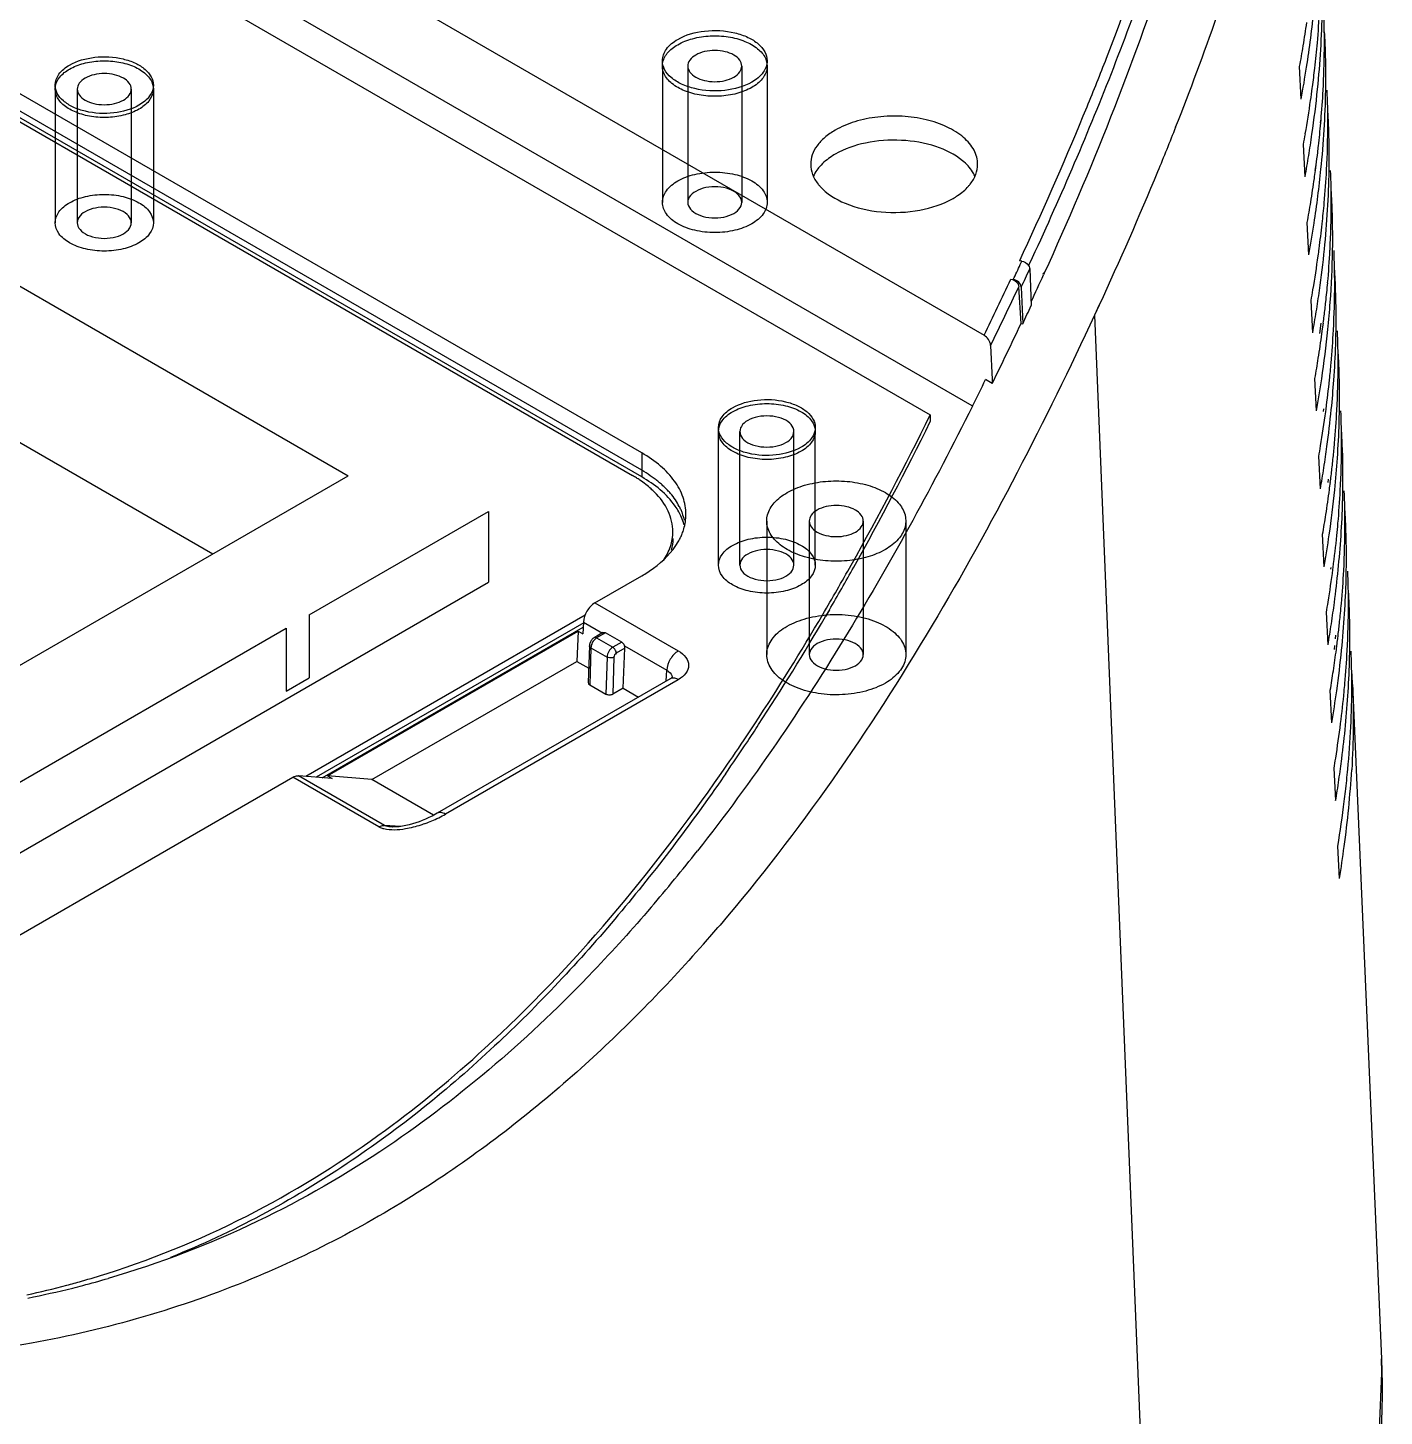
# Model space of a CAD drawing. Header units: millimetres. Extents: x 480 to 3134, y 272 to 1195.
# Drawn here: x 1341.5 to 1424.4, y 913.3 to 998.1 of the extents above; entities that cross this region are included whole.
import ezdxf

# ---------------------------------------------------------------- set-up
doc = ezdxf.new("R2010")
doc.units = ezdxf.units.MM

msp = doc.modelspace()

# ---------------------------------------------------------------- linework, layer by layer
at = {"color": 7, "linetype": 'Continuous'}
for p, q in [((1399.241, 975.011), (1269.24, 1050.065)), ((1267.808, 1048.858), (1396.678, 974.457)), ((1379.054, 972.14), (1263.795, 1038.683)), ((1263.229, 1037.295), (1378.488, 970.751)), ((1379.054, 971.078), (1263.795, 1037.621)), ((1379.054, 970.67), (1263.795, 1037.213)), ((1263.22, 1027.261), (1361.11, 970.746)), ((1264.586, 1016.916), (1352.833, 965.967)), ((1353.521, 1006.142), (1399.959, 979.332)), ((1380.309, 995.777), (1380.309, 987.449)), ((1381.859, 995.777), (1381.859, 987.449)), ((1385.159, 995.777), (1385.159, 987.449)), ((1386.709, 995.777), (1386.709, 987.449)), ((1419.339, 993.764), (1419.241, 995.749)), ((1420.016, 994.437), (1420.028, 994.513)), ((1420.018, 994.437), (1420.028, 994.513)), ((1343.209, 994.368), (1343.209, 986.203)), ((1344.559, 994.368), (1344.559, 986.203)), ((1347.859, 994.368), (1347.859, 986.203)), ((1349.209, 994.368), (1349.209, 986.203)), ((1420.514, 992.305), (1420.53, 992.463)), ((1420.534, 992.305), (1420.548, 992.462)), ((1419.574, 989), (1419.476, 990.985)), ((1420.201, 989.397), (1420.253, 989.735)), ((1420.209, 989.397), (1420.253, 989.735)), ((1419.809, 984.236), (1419.711, 986.221)), ((1402.342, 984.381), (1402.122, 983.87)), ((1402.357, 984.379), (1402.122, 983.87)), ((1402.269, 983.848), (1402.122, 983.87)), ((1402.176, 983.647), (1402.269, 983.848)), ((1402.734, 983.711), (1402.681, 983.588)), ((1402.744, 983.709), (1402.687, 983.587)), ((1402.742, 983.451), (1402.752, 983.379)), ((1401.601, 982.755), (1401.749, 982.733)), ((1402.752, 983.379), (1402.844, 981.146)), ((1403.596, 983.133), (1403.552, 983.032)), ((1403.644, 983.126), (1403.598, 983.026)), ((1402.222, 980.047), (1402.084, 982.294)), ((1402.231, 982.264), (1402.323, 980.031)), ((1406.985, 981.177), (1406.707, 980.548)), ((1406.997, 981.175), (1406.707, 980.548)), ((1420.043, 979.472), (1419.946, 981.457)), ((1402.222, 980.047), (1402.323, 980.031)), ((1406.707, 980.548), (1411.293, 868.823)), ((1420.478, 979.425), (1420.548, 980.076)), ((1420.645, 979.714), (1420.691, 980.07)), ((1420.605, 979.419), (1420.645, 979.714)), ((1400.361, 978.706), (1400.451, 976.634)), ((1400.462, 976.383), (1400.057, 976.617)), ((1400.451, 976.634), (1400.462, 976.383)), ((1420.278, 974.708), (1420.18, 976.693)), ((1396.678, 974.457), (1396.678, 974.048)), ((1420.706, 974.662), (1420.723, 974.822)), ((1420.834, 974.656), (1420.855, 974.816)), ((1383.732, 965.281), (1383.732, 973.446)), ((1385.041, 965.281), (1385.041, 973.446)), ((1388.341, 965.281), (1388.341, 973.446)), ((1389.649, 965.281), (1389.649, 973.446)), ((1379.054, 972.14), (1379.054, 970.67)), ((1420.512, 969.944), (1420.414, 971.929)), ((1306.514, 939.226), (1361.11, 970.746)), ((1420.979, 970.333), (1421.001, 970.536)), ((1421.118, 970.328), (1421.143, 970.53)), ((1358.732, 962.235), (1369.692, 968.563)), ((1369.692, 968.563), (1369.692, 964.236)), ((1386.683, 967.974), (1386.683, 959.809)), ((1389.283, 967.974), (1389.283, 959.809)), ((1392.583, 967.974), (1392.583, 959.809)), ((1395.183, 967.974), (1395.183, 959.809)), ((1420.745, 965.18), (1420.648, 967.165)), ((1421.15, 965.025), (1421.162, 965.137)), ((1421.276, 965.019), (1421.29, 965.132)), ((1304.639, 926.677), (1369.692, 964.236)), ((1376.189, 962.974), (1379.054, 964.628)), ((1375.588, 962.219), (1358.534, 952.373)), ((1358.732, 962.235), (1358.732, 958.398)), ((1376.189, 962.974), (1381.28, 960.034)), ((1390.512, 962.547), (1390.253, 962.138)), ((1390.512, 962.547), (1390.271, 962.134)), ((1420.979, 960.416), (1420.881, 962.401)), ((1321.68, 940.843), (1357.318, 961.419)), ((1357.318, 961.419), (1357.318, 957.581)), ((1375.501, 961.76), (1359.151, 952.32)), ((1359.521, 952.289), (1375.47, 961.497)), ((1375.483, 961.792), (1375.451, 961.078)), ((1375.483, 961.792), (1376.641, 961.123)), ((1359.852, 952.401), (1375.166, 961.243)), ((1375.166, 961.243), (1375.085, 959.399)), ((1375.166, 961.243), (1375.451, 961.078)), ((1376.678, 961.155), (1376.14, 960.845)), ((1376.184, 960.859), (1376.14, 960.845)), ((1376.837, 961.146), (1376.29, 960.83)), ((1376.29, 960.83), (1377.28, 960.259)), ((1377.827, 960.575), (1376.837, 961.146)), ((1377.827, 960.575), (1377.28, 960.259)), ((1421.43, 960.783), (1421.451, 960.995)), ((1421.569, 960.777), (1421.595, 960.99)), ((1375.849, 960.355), (1375.782, 958.1)), ((1375.937, 960.232), (1375.87, 957.975)), ((1375.948, 960.327), (1375.937, 960.232)), ((1375.937, 960.232), (1376.927, 959.661)), ((1376.927, 959.661), (1376.86, 957.403)), ((1377.351, 959.652), (1377.284, 957.403)), ((1378.02, 960.196), (1377.492, 959.891)), ((1377.913, 957.766), (1378.02, 960.196)), ((1377.997, 960.341), (1380.574, 958.853)), ((1421.364, 960.126), (1421.389, 960.375)), ((1421.486, 960.121), (1421.518, 960.369)), ((1362.565, 952.171), (1375.085, 959.399)), ((1375.085, 959.399), (1375.808, 958.981)), ((1380.545, 958.194), (1380.574, 958.853)), ((1357.318, 957.581), (1358.732, 958.398)), ((1380.78, 958.33), (1366.553, 950.116)), ((1381.28, 958.28), (1367.053, 950.067)), ((1375.87, 957.975), (1376.86, 957.403)), ((1380.91, 958.424), (1380.931, 958.447)), ((1422.477, 957.983), (1424.24, 916.772)), ((1377.913, 957.766), (1377.284, 957.403)), ((1377.913, 957.766), (1378.858, 957.221)), ((1421.212, 955.652), (1421.115, 957.637)), ((1421.444, 950.888), (1421.347, 952.873)), ((1335.177, 939.296), (1357.729, 952.316)), ((1362.988, 949.28), (1357.729, 952.316)), ((1360.137, 952.237), (1358.081, 952.411)), ((1363.339, 949.375), (1358.081, 952.411)), ((1362.565, 952.171), (1359.852, 952.401)), ((1359.852, 952.401), (1360.137, 952.237)), ((1366.333, 949.995), (1362.565, 952.171)), ((1384.161, 952.515), (1384.06, 952.383)), ((1384.161, 952.515), (1384.068, 952.382)), ((1364.306, 949.308), (1363.339, 949.375)), ((1363.749, 949.28), (1363.748, 949.28)), ((1421.677, 946.124), (1421.58, 948.109))]:
    msp.add_line(p, q, dxfattribs=at)
for points in [[(1366.243, 949.948), (1366.043, 949.849), (1365.842, 949.759), (1365.641, 949.675), (1365.439, 949.598), (1365.237, 949.528), (1365.035, 949.466), (1364.832, 949.41), (1364.629, 949.363), (1364.429, 949.325), (1364.227, 949.297)], [(1366.553, 950.116), (1366.442, 950.053), (1366.243, 949.948)], [(1364.227, 949.297), (1364.025, 949.279), (1363.827, 949.276), (1363.749, 949.28)], [(1411.235, 868.523), (1415.066, 877.225), (1418.392, 885.85), (1421, 893.985), (1422.876, 901.674), (1423.986, 908.966), (1424.268, 915.922), (1424.24, 916.771)]]:
    msp.add_lwpolyline(points, dxfattribs=at)
for centre, radius, start, end in [((1262.469, 1051.281), 160.527, 338.3453, 340.93096), ((1352.559, 1006.181), 67.921, 351.12819, 354.16156), ((1361.928, 1002.399), 58.627, 354.9143, 356.87457), ((1363.452, 1000.221), 57.185, 354.13139, 358.96793), ((1373.305, 997.177), 47.451, 359.96723, 2.43222), ((1346.789, 1009.046), 73.662, 350.6028, 351.71982), ((1376.314, 995.248), 44.528, 2.44873, 3.38701), ((1342.495, 1009.755), 78.014, 349.65701, 350.60389), ((1357.361, 1002.798), 63.212, 353.51128, 354.92084), ((1370.659, 997.163), 50.097, 359.58791, 359.98499), ((1372.674, 995.123), 48.17, 359.01521, 2.41336), ((1367.589, 997.207), 53.167, 356.87167, 359.56461), ((1343.37, 1007.577), 77.215, 349.69459, 351.15596), ((1353.538, 1003.228), 67.059, 352.53235, 353.51477), ((1350.531, 1003.621), 70.091, 351.84304, 352.47085), ((1346.431, 1004.221), 74.234, 350.24019, 351.8332), ((1353.897, 1001.141), 66.784, 351.7962, 354.18445), ((1363.618, 995.32), 57.228, 354.13932, 358.97349), ((1362.273, 997.486), 58.491, 355.07285, 356.88286), ((1373.647, 992.288), 47.32, 359.96039, 2.43137), ((1376.679, 990.361), 44.373, 2.44598, 3.70535), ((1357.706, 997.879), 63.075, 353.64137, 354.92995), ((1367.84, 992.306), 53.126, 356.89806, 359.94467), ((1372.798, 990.224), 48.256, 359.0201, 2.41238), ((1342.06, 1004.959), 78.668, 349.76793, 350.25038), ((1348.581, 1001.878), 72.15, 351.28225, 351.81862), ((1345.195, 1002.403), 75.577, 350.29553, 351.27854), ((1353.477, 998.355), 67.331, 352.64418, 353.30037), ((1355.196, 998.152), 65.6, 353.30178, 353.64732), ((1341.52, 1003.026), 79.305, 349.81274, 350.29925), ((1353.267, 996.332), 67.629, 351.36616, 354.18145), ((1350.714, 998.716), 70.117, 351.96379, 352.36229), ((1362.298, 992.585), 58.675, 354.95301, 356.91941), ((1363.786, 990.419), 57.27, 354.14719, 358.97917), ((1373.774, 987.389), 47.402, 359.9636, 2.43042), ((1391.967, 990.243), 2.724, 217.94237, 221.45312), ((1396.975, 990.24), 2.72, 318.52495, 322.0413), ((1347.923, 999.117), 72.937, 350.80896, 351.95865), ((1376.794, 985.462), 44.466, 2.44532, 3.6643), ((1343.67, 999.803), 77.245, 349.87298, 350.81045), ((1358.353, 992.925), 62.635, 353.77323, 354.96024), ((1367.975, 987.407), 53.201, 356.9063, 359.94859), ((1372.921, 985.325), 48.342, 359.02512, 2.41143), ((1344.583, 997.621), 76.408, 349.91067, 351.38832), ((1354.537, 993.344), 66.473, 352.45275, 353.77117), ((1351.618, 993.722), 69.417, 352.09967, 352.45941), ((1354.578, 991.298), 66.52, 352.02694, 354.20302), ((1362.491, 987.682), 58.691, 354.96003, 356.92691), ((1365.744, 985.445), 55.52, 355.76048, 359.02741), ((1373.9, 982.49), 47.485, 359.96692, 2.42951), ((1173.008, 1090.243), 252.746, 334.82612, 335.05487), ((1347.493, 994.312), 73.584, 350.45406, 352.08677), ((1183.9, 1085.057), 240.54, 333.92597, 334.83047), ((1172.751, 1090.12), 253.563, 334.82654, 335.10458), ((1177.474, 1085.724), 248.353, 335.15446, 335.57394), ((1376.908, 980.562), 44.562, 2.44469, 3.62346), ((1184.56, 1084.508), 240.342, 333.88239, 334.83121), ((1342.477, 995.138), 78.667, 349.98447, 350.46615), ((1349.712, 991.956), 71.43, 351.51567, 352.04535), ((1358.702, 988.007), 62.494, 353.90403, 354.96835), ((1368.114, 982.507), 53.271, 356.9144, 359.95265), ((1373.042, 980.426), 48.431, 359.03025, 2.41052), ((1172.807, 1087.903), 253.602, 334.82659, 335.10458), ((1346.362, 992.461), 74.817, 350.50624, 351.51174), ((1354.789, 988.435), 66.43, 352.76603, 353.5266), ((1356.615, 988.226), 64.593, 353.52846, 353.90767), ((1360.28, 985.823), 60.997, 354.22142, 355.78589), ((1184.813, 1082.205), 240.214, 333.86207, 334.83152), ((1342.727, 993.063), 78.502, 350.02984, 350.51018), ((1349.064, 989.201), 72.207, 351.01422, 352.21382), ((1353.968, 986.486), 67.343, 351.60551, 354.20089), ((1362.683, 982.779), 58.709, 354.96695, 356.93424), ((1368.433, 980.473), 53.04, 358.14649, 359.064), ((1374.025, 977.591), 47.57, 359.97034, 2.42864), ((1365.081, 980.593), 56.394, 355.92021, 358.13503), ((1377.02, 975.663), 44.659, 2.44409, 3.58283), ((1344.198, 989.967), 77.133, 350.09006, 351.01651), ((1359.05, 983.089), 62.355, 354.03517, 354.97626), ((1368.256, 977.607), 53.339, 356.92236, 359.95684), ((1373.162, 975.527), 48.52, 359.03551, 2.40965), ((1195.535, 1076.811), 227.746, 333.44475, 333.90004), ((1345.781, 987.672), 75.617, 350.12847, 351.62243), ((1355.235, 983.496), 66.192, 352.46526, 354.02822), ((1360.625, 980.906), 60.861, 354.22692, 355.92457), ((1348.633, 984.382), 72.854, 350.66549, 352.3281), ((1355.253, 981.456), 66.261, 352.25842, 354.22087), ((1362.872, 977.877), 58.729, 354.97378, 356.9414), ((1368.693, 975.57), 52.989, 358.27931, 359.07018), ((1374.148, 972.692), 47.656, 359.97386, 2.42782), ((1211.187, 1065.958), 207.014, 330.86314, 333.64182), ((1365.542, 975.677), 56.142, 356.06109, 358.26719), ((1377.131, 970.763), 44.759, 2.44353, 3.54241), ((1343.667, 985.181), 77.883, 350.20294, 350.67797), ((1350.828, 982.039), 70.724, 351.75083, 352.27319), ((1359.396, 978.171), 62.218, 354.16665, 354.98397), ((1368.402, 972.707), 53.402, 356.93016, 359.96114), ((1373.281, 970.628), 48.611, 359.04089, 2.40883), ((1347.513, 982.525), 74.075, 350.71805, 351.74666), ((1357.63, 978.35), 63.993, 353.75249, 354.16844), ((1360.968, 975.989), 60.726, 354.23224, 356.06357), ((1374.675, 964.144), 7.629, 57.98007, 60.00944), ((1355.8, 978.552), 65.834, 353.00094, 353.75083), ((1374.889, 964.486), 7.226, 55.95045, 57.98033), ((1343.914, 983.108), 77.72, 350.24867, 350.72223), ((1350.171, 979.282), 71.511, 351.22332, 352.45606), ((1354.663, 976.641), 67.065, 351.84622, 354.2197), ((1353.296, 978.86), 68.357, 352.46284, 352.82921), ((1363.06, 972.975), 58.751, 354.98053, 356.9484), ((1368.953, 970.668), 52.939, 358.41233, 359.07634), ((1374.271, 967.793), 47.743, 359.97749, 2.42704), ((1366.002, 970.762), 55.891, 356.20241, 358.39969), ((1378.31, 966.828), 3.45, 16.14039, 23.332), ((1345.351, 980.023), 76.387, 350.30949, 351.22607), ((1377.24, 965.863), 44.859, 2.44301, 3.50223), ((1378.469, 966.878), 3.283, 15.31956, 16.08164), ((1359.74, 973.254), 62.082, 354.29846, 354.99148), ((1368.551, 967.807), 53.462, 356.9378, 359.96554), ((1373.399, 965.729), 48.703, 359.04639, 2.40807), ((1377.93, 968.639), 3.866, 329.99277, 334.65965), ((1378.152, 968.532), 3.619, 334.67845, 338.33752), ((1346.965, 977.728), 74.84, 350.348, 351.85829), ((1356.087, 973.631), 65.755, 352.57321, 354.28798), ((1361.31, 971.073), 60.593, 354.23739, 356.20289), ((1236.821, 1051.912), 177.784, 329.82399, 330.79479), ((1349.567, 974.488), 72.331, 350.87947, 352.47823), ((1355.921, 971.616), 66.01, 352.49059, 354.23813), ((1363.246, 968.073), 58.775, 354.9872, 356.95523), ((1369.212, 965.765), 52.889, 358.54556, 359.08249), ((1374.392, 962.894), 47.832, 359.98123, 2.42632), ((1366.459, 965.848), 55.643, 356.34419, 358.53252), ((1377.347, 960.963), 44.962, 2.44253, 3.46228), ((1258.132, 1039.658), 152.995, 326.6664, 329.61187), ((1344.842, 975.231), 77.114, 350.42314, 350.89088), ((1348.649, 972.595), 73.347, 350.93095, 351.98332), ((1351.932, 972.128), 70.032, 351.98774, 352.5021), ((1358.634, 968.478), 63.404, 353.97745, 354.43099), ((1360.083, 968.338), 61.948, 354.43059, 354.9988), ((1361.651, 966.157), 60.462, 354.24236, 356.34251), ((1368.704, 962.907), 53.519, 356.94527, 359.97003), ((1373.515, 960.83), 48.796, 359.05201, 2.40736), ((1253.188, 1042.312), 158.809, 326.8765, 329.67745), ((1356.799, 968.674), 65.249, 353.23689, 353.976), ((1376.482, 960.311), 0.637, 140.41874, 158.38847), ((1345.086, 973.158), 76.954, 350.46923, 350.93537), ((1354.359, 968.964), 67.706, 352.70721, 353.0552), ((1350.854, 969.428), 71.243, 351.4357, 352.49333), ((1355.352, 966.797), 66.793, 352.08829, 354.2379), ((1363.429, 963.171), 58.8, 354.99379, 356.96191), ((1366.914, 960.935), 55.398, 356.4864, 358.66567), ((1369.471, 960.863), 52.84, 358.67899, 359.08863), ((1374.511, 957.995), 47.921, 359.98507, 2.42565), ((1346.491, 970.084), 75.654, 350.53065, 351.43667), ((1380.527, 958.384), 0.384, 356.33432, 7.52791), ((1360.424, 963.421), 61.816, 354.56305, 355.00592), ((1377.452, 956.063), 45.066, 2.44211, 3.42257), ((1348.135, 967.79), 74.077, 350.56925, 352.0959), ((1357.158, 963.745), 65.099, 352.81829, 354.55141), ((1359.774, 961.417), 62.554, 352.67994, 356.44587), ((1268.509, 1032.891), 140.607, 326.16268, 326.64651), ((1267.361, 1033.243), 141.984, 326.3112, 326.81606), ((1350.87, 964.541), 71.436, 351.0916, 352.816), ((1273.495, 1029.537), 134.598, 325.1108, 326.16647), ((1272.442, 1029.846), 135.872, 325.30913, 326.31454), ((1346.003, 965.286), 76.36, 350.64506, 351.10489), ((1353.022, 962.221), 69.353, 352.22639, 352.73205), ((1349.772, 962.671), 72.634, 351.14493, 352.22172), ((1359.485, 956.551), 63.053, 352.277, 356.5706), ((1358.527, 958.719), 63.932, 353.47013, 354.69028), ((1346.244, 963.214), 76.203, 350.69151, 351.14961), ((1355.741, 959.032), 66.736, 352.95263, 353.47485), ((1350.411, 959.72), 72.11, 350.7339, 352.9297), ((1363.025, 957.056), 8.067, 290.40499, 293.31545), ((1363.069, 956.976), 7.976, 293.25717, 299.97046), ((1296.924, 1015.165), 108.859, 319.43424, 321.7809), ((1349.292, 957.858), 73.329, 350.79222, 352.33525), ((1305.331, 1010.398), 103.275, 318.61577, 319.47248), ((1329.673, 974.776), 55.364, 284.91074, 285.87391), ((1329.738, 974.549), 55.128, 285.87341, 287.56743), ((1329.817, 979.006), 59.68, 284.63006, 286.19018), ((1329.597, 975.067), 55.664, 282.33063, 284.90921), ((1329.691, 979.5), 60.189, 281.34887, 284.0264), ((1329.757, 979.233), 59.914, 284.02729, 284.63073)]:
    msp.add_arc(centre, radius, start, end, dxfattribs=at)
for centre, major_axis, ratio, start_param, end_param in [((1377.808, 960.319), (-0.137, 0.267), 0.606734, -2.327116, -1.794502), ((1376.082, 958.097), (0.3, 0), 0.577342, 3.124126, 3.926386), ((1377.072, 957.526), (0.3, 0), 0.577342, -2.3568, -0.786003)]:
    msp.add_ellipse(centre, major_axis=major_axis, ratio=ratio, start_param=start_param, end_param=end_param, dxfattribs=at)
for points, knots in [([(1415.198, 1030.825), (1415.453, 1026.845), (1414.839, 1018.748), (1411.962, 1006.894), (1407.828, 995.19), (1404.51, 987.529), (1402.744, 983.709)], [0, 0, 0, 0, 0.243385, 0.49077, 0.743149, 1, 1, 1, 1]), ([(1414.722, 1030.806), (1414.881, 1027.901), (1414.605, 1022.026), (1412.999, 1013.332), (1410.553, 1004.721), (1408.52, 999.068), (1407.424, 996.25)], [0, 0, 0, 0, 0.245489, 0.49337, 0.744874, 1, 1, 1, 1]), ([(1415.254, 1021.507), (1414.992, 1018.261), (1413.92, 1011.741), (1411.238, 1002.122), (1407.763, 992.558), (1405.068, 986.267), (1403.644, 983.126)], [0, 0, 0, 0, 0.242556, 0.490369, 0.743073, 1, 1, 1, 1]), ([(1381.246, 997.41), (1381.741, 997.696), (1382.924, 998.016), (1384.42, 997.94), (1385.519, 997.574), (1386.162, 997.182), (1386.597, 996.687), (1386.708, 996.288), (1386.708, 996.103)], [0, 0, 0, 0, 0.269887, 0.561312, 0.695453, 0.813137, 0.912853, 1, 1, 1, 1]), ([(1385.771, 994.47), (1385.488, 994.307), (1384.835, 994.056), (1383.782, 993.9), (1382.695, 993.953), (1381.702, 994.208), (1380.901, 994.644), (1380.373, 995.234), (1380.249, 995.963), (1380.597, 996.635), (1381.008, 996.946), (1381.246, 997.083)], [0, 0, 0, 0, 0.122057, 0.258162, 0.394967, 0.526165, 0.637869, 0.731906, 0.81169, 0.897275, 1, 1, 1, 1]), ([(1380.309, 996.103), (1380.308, 996.353), (1380.526, 996.909), (1380.981, 997.257), (1381.246, 997.41)], [0, 0, 0, 0, 0.449171, 1, 1, 1, 1]), ([(1381.246, 997.083), (1381.529, 997.247), (1382.182, 997.498), (1383.235, 997.653), (1384.322, 997.601), (1385.315, 997.345), (1386.116, 996.909), (1386.644, 996.32), (1386.768, 995.591), (1386.42, 994.919), (1386.009, 994.608), (1385.771, 994.47)], [0, 0, 0, 0, 0.122057, 0.258162, 0.394967, 0.526165, 0.637869, 0.731906, 0.81169, 0.897275, 1, 1, 1, 1]), ([(1344.087, 995.838), (1344.551, 996.106), (1345.661, 996.406), (1347.063, 996.335), (1348.094, 995.992), (1348.696, 995.625), (1349.104, 995.161), (1349.208, 994.786), (1349.209, 994.613)], [0, 0, 0, 0, 0.269887, 0.561312, 0.695453, 0.813137, 0.912853, 1, 1, 1, 1]), ([(1382.342, 996.45), (1382.204, 996.371), (1381.968, 996.19), (1381.808, 995.772), (1381.974, 995.36), (1382.359, 995.063), (1382.888, 994.869), (1383.503, 994.801), (1384.12, 994.867), (1384.508, 995.007), (1384.675, 995.103)], [0, 0, 0, 0, 0.115285, 0.208669, 0.301443, 0.41511, 0.552909, 0.705552, 0.859813, 1, 1, 1, 1]), ([(1384.675, 995.103), (1384.813, 995.183), (1385.049, 995.364), (1385.209, 995.781), (1385.044, 996.194), (1384.658, 996.491), (1384.129, 996.684), (1383.514, 996.752), (1382.897, 996.687), (1382.509, 996.547), (1382.342, 996.45)], [0, 0, 0, 0, 0.115285, 0.208669, 0.301443, 0.41511, 0.552909, 0.705552, 0.859813, 1, 1, 1, 1]), ([(1407.424, 996.25), (1407.037, 995.253), (1405.441, 991.257), (1403.712, 987.315), (1402.357, 984.379)], [0, 0, 0, 0, 0.248455, 1, 1, 1, 1]), ([(1348.33, 993.144), (1348.065, 992.99), (1347.452, 992.755), (1346.465, 992.609), (1345.446, 992.658), (1344.515, 992.898), (1343.764, 993.307), (1343.269, 993.86), (1343.153, 994.543), (1343.479, 995.173), (1343.864, 995.464), (1344.087, 995.593)], [0, 0, 0, 0, 0.122057, 0.258162, 0.394967, 0.526165, 0.637869, 0.731906, 0.81169, 0.897275, 1, 1, 1, 1]), ([(1343.209, 994.613), (1343.209, 994.847), (1343.413, 995.368), (1343.839, 995.695), (1344.087, 995.838)], [0, 0, 0, 0, 0.449171, 1, 1, 1, 1]), ([(1344.087, 995.593), (1344.353, 995.746), (1344.965, 995.982), (1345.952, 996.128), (1346.971, 996.078), (1347.902, 995.839), (1348.653, 995.43), (1349.148, 994.877), (1349.264, 994.194), (1348.938, 993.564), (1348.553, 993.272), (1348.33, 993.144)], [0, 0, 0, 0, 0.122057, 0.258162, 0.394967, 0.526165, 0.637869, 0.731906, 0.81169, 0.897275, 1, 1, 1, 1]), ([(1347.375, 993.695), (1347.513, 993.774), (1347.749, 993.955), (1347.909, 994.373), (1347.744, 994.785), (1347.358, 995.083), (1346.829, 995.276), (1346.215, 995.344), (1345.597, 995.278), (1345.209, 995.138), (1345.042, 995.042)], [0, 0, 0, 0, 0.115285, 0.208669, 0.301443, 0.41511, 0.552909, 0.705552, 0.859813, 1, 1, 1, 1]), ([(1385.771, 994.797), (1385.276, 994.511), (1384.093, 994.191), (1382.597, 994.267), (1381.498, 994.633), (1380.855, 995.024), (1380.42, 995.519), (1380.309, 995.919), (1380.309, 996.103)], [0, 0, 0, 0, 0.269887, 0.561312, 0.695453, 0.813137, 0.912853, 1, 1, 1, 1]), ([(1386.708, 996.103), (1386.709, 995.854), (1386.491, 995.298), (1386.036, 994.95), (1385.771, 994.797)], [0, 0, 0, 0, 0.449171, 1, 1, 1, 1]), ([(1348.33, 993.388), (1347.866, 993.121), (1346.756, 992.82), (1345.354, 992.891), (1344.324, 993.234), (1343.721, 993.602), (1343.313, 994.066), (1343.209, 994.44), (1343.209, 994.613)], [0, 0, 0, 0, 0.269887, 0.561312, 0.695453, 0.813137, 0.912853, 1, 1, 1, 1]), ([(1345.042, 995.042), (1344.904, 994.962), (1344.668, 994.781), (1344.508, 994.364), (1344.674, 993.951), (1345.059, 993.654), (1345.588, 993.461), (1346.203, 993.393), (1346.82, 993.458), (1347.208, 993.598), (1347.375, 993.695)], [0, 0, 0, 0, 0.115285, 0.208669, 0.301443, 0.41511, 0.552909, 0.705552, 0.859813, 1, 1, 1, 1]), ([(1349.209, 994.613), (1349.209, 994.38), (1349.004, 993.858), (1348.578, 993.532), (1348.33, 993.388)], [0, 0, 0, 0, 0.449171, 1, 1, 1, 1]), ([(1399.569, 989.776), (1399.569, 990.07), (1399.391, 990.706), (1398.697, 991.495), (1397.673, 992.119), (1396.395, 992.547), (1394.961, 992.748), (1393.488, 992.707), (1392.095, 992.428), (1391.24, 992.076), (1390.862, 991.858)], [0, 0, 0, 0, 0.086934, 0.186404, 0.303795, 0.437609, 0.582115, 0.729425, 0.871188, 1, 1, 1, 1]), ([(1411.667, 992.045), (1411.306, 991.133), (1409.826, 987.478), (1408.237, 983.866), (1406.997, 981.175)], [0, 0, 0, 0, 0.248607, 1, 1, 1, 1]), ([(1390.862, 991.858), (1390.639, 991.729), (1390.233, 991.449), (1389.747, 990.939), (1389.44, 990.375), (1389.369, 989.97), (1389.369, 989.776)], [0, 0, 0, 0, 0.289541, 0.549114, 0.782258, 1, 1, 1, 1]), ([(1398.646, 989.995), (1398.173, 990.385), (1396.947, 990.98), (1394.899, 991.326), (1392.779, 991.177), (1391.435, 990.719), (1390.862, 990.388)], [0, 0, 0, 0, 0.225651, 0.487909, 0.756855, 1, 1, 1, 1]), ([(1390.862, 990.388), (1390.76, 990.329), (1390.388, 990.095), (1390.049, 989.801), (1389.847, 989.55)], [0, 0, 0, 0, 0.268125, 1, 1, 1, 1]), ([(1389.369, 989.776), (1389.369, 989.566), (1389.453, 989.127), (1389.679, 988.746), (1389.818, 988.567)], [0, 0, 0, 0, 0.480541, 1, 1, 1, 1]), ([(1389.847, 989.55), (1389.813, 989.509), (1389.689, 989.346), (1389.585, 989.167), (1389.525, 989.028)], [0, 0, 0, 0, 0.259806, 1, 1, 1, 1]), ([(1399.395, 989.068), (1399.356, 989.153), (1399.163, 989.503), (1398.882, 989.8), (1398.646, 989.995)], [0, 0, 0, 0, 0.23318, 1, 1, 1, 1]), ([(1399.12, 988.567), (1399.259, 988.746), (1399.485, 989.127), (1399.569, 989.566), (1399.569, 989.776)], [0, 0, 0, 0, 0.519482, 1, 1, 1, 1]), ([(1385.771, 986.142), (1385.45, 985.957), (1384.703, 985.686), (1383.509, 985.556), (1382.312, 985.686), (1381.28, 986.062), (1380.527, 986.643), (1380.21, 987.449), (1380.527, 988.254), (1380.981, 988.602), (1381.246, 988.755)], [0, 0, 0, 0, 0.138747, 0.292446, 0.446145, 0.584893, 0.699203, 0.792447, 0.88569, 1, 1, 1, 1]), ([(1381.246, 988.755), (1381.567, 988.94), (1382.314, 989.211), (1383.508, 989.341), (1384.705, 989.211), (1385.737, 988.835), (1386.49, 988.254), (1386.807, 987.449), (1386.491, 986.643), (1386.036, 986.295), (1385.771, 986.142)], [0, 0, 0, 0, 0.138747, 0.292446, 0.446145, 0.584893, 0.699203, 0.792447, 0.88569, 1, 1, 1, 1]), ([(1344.087, 987.428), (1344.388, 987.602), (1345.089, 987.856), (1346.208, 987.977), (1347.33, 987.855), (1348.298, 987.503), (1349.003, 986.958), (1349.301, 986.203), (1349.004, 985.448), (1348.578, 985.122), (1348.33, 984.979)], [0, 0, 0, 0, 0.138747, 0.292446, 0.446145, 0.584893, 0.699203, 0.792447, 0.88569, 1, 1, 1, 1]), ([(1382.342, 988.122), (1382.189, 988.034), (1381.921, 987.827), (1381.806, 987.315), (1382.12, 986.874), (1382.655, 986.6), (1383.33, 986.471), (1384.035, 986.514), (1384.484, 986.665), (1384.675, 986.775)], [0, 0, 0, 0, 0.128556, 0.232561, 0.34594, 0.491218, 0.662554, 0.839737, 1, 1, 1, 1]), ([(1384.675, 986.775), (1384.828, 986.863), (1385.096, 987.07), (1385.211, 987.582), (1384.897, 988.023), (1384.362, 988.297), (1383.687, 988.426), (1382.982, 988.383), (1382.533, 988.232), (1382.342, 988.122)], [0, 0, 0, 0, 0.128556, 0.232561, 0.34594, 0.491218, 0.662554, 0.839737, 1, 1, 1, 1]), ([(1389.925, 988.439), (1390.336, 987.972), (1391.561, 987.232), (1393.7, 986.765), (1395.985, 986.858), (1397.453, 987.335), (1398.075, 987.694)], [0, 0, 0, 0, 0.215589, 0.476824, 0.751244, 1, 1, 1, 1]), ([(1398.075, 987.694), (1398.167, 987.747), (1398.507, 987.959), (1398.818, 988.219), (1399.013, 988.439)], [0, 0, 0, 0, 0.2662, 1, 1, 1, 1]), ([(1348.33, 984.979), (1348.029, 984.805), (1347.328, 984.551), (1346.209, 984.429), (1345.087, 984.551), (1344.119, 984.904), (1343.414, 985.448), (1343.117, 986.203), (1343.413, 986.958), (1343.839, 987.285), (1344.087, 987.428)], [0, 0, 0, 0, 0.138747, 0.292446, 0.446145, 0.584893, 0.699203, 0.792447, 0.88569, 1, 1, 1, 1]), ([(1345.042, 986.877), (1344.889, 986.788), (1344.621, 986.582), (1344.506, 986.069), (1344.821, 985.629), (1345.355, 985.355), (1346.031, 985.226), (1346.735, 985.269), (1347.184, 985.419), (1347.375, 985.53)], [0, 0, 0, 0, 0.128556, 0.232561, 0.34594, 0.491218, 0.662554, 0.839737, 1, 1, 1, 1]), ([(1347.375, 985.53), (1347.529, 985.618), (1347.796, 985.825), (1347.911, 986.337), (1347.597, 986.777), (1347.062, 987.051), (1346.387, 987.181), (1345.682, 987.137), (1345.233, 986.987), (1345.042, 986.877)], [0, 0, 0, 0, 0.128556, 0.232561, 0.34594, 0.491218, 0.662554, 0.839737, 1, 1, 1, 1]), ([(1401.601, 982.755), (1401.723, 982.737), (1401.949, 982.631), (1402.077, 982.405), (1402.084, 982.294)], [0, 0, 0, 0, 0.526285, 1, 1, 1, 1]), ([(1402.231, 982.264), (1402.227, 982.376), (1402.1, 982.606), (1401.872, 982.714), (1401.749, 982.733)], [0, 0, 0, 0, 0.473002, 1, 1, 1, 1]), ([(1406.707, 980.548), (1403.706, 974.082), (1397.017, 961.077), (1388.689, 948.972), (1383.83, 943.288)], [0, 0, 0, 0, 0.488024, 1, 1, 1, 1]), ([(1400.361, 978.706), (1400.356, 978.835), (1400.25, 979.082), (1400.067, 979.269), (1399.959, 979.332)], [0, 0, 0, 0, 0.509797, 1, 1, 1, 1]), ([(1399.254, 974.995), (1396.907, 970.298), (1391.805, 960.921), (1385.8, 952.07), (1382.45, 947.817)], [0, 0, 0, 0, 0.492319, 1, 1, 1, 1]), ([(1384.599, 974.899), (1385.056, 975.163), (1386.15, 975.459), (1387.534, 975.389), (1388.55, 975.051), (1389.144, 974.689), (1389.546, 974.231), (1389.649, 973.862), (1389.649, 973.691)], [0, 0, 0, 0, 0.269887, 0.561312, 0.695453, 0.813137, 0.912853, 1, 1, 1, 1]), ([(1384.599, 974.654), (1384.896, 974.825), (1385.586, 975.075), (1386.69, 975.195), (1387.797, 975.075), (1388.751, 974.728), (1389.447, 974.19), (1389.74, 973.446), (1389.448, 972.701), (1389.027, 972.379), (1388.783, 972.238)], [0, 0, 0, 0, 0.138747, 0.292446, 0.446145, 0.584893, 0.699203, 0.792447, 0.88569, 1, 1, 1, 1]), ([(1383.732, 973.691), (1383.732, 973.921), (1383.933, 974.436), (1384.354, 974.757), (1384.599, 974.899)], [0, 0, 0, 0, 0.449171, 1, 1, 1, 1]), ([(1388.783, 972.238), (1388.486, 972.067), (1387.795, 971.816), (1386.691, 971.696), (1385.585, 971.816), (1384.63, 972.164), (1383.934, 972.701), (1383.641, 973.446), (1383.934, 974.19), (1384.354, 974.512), (1384.599, 974.654)], [0, 0, 0, 0, 0.138747, 0.292446, 0.446145, 0.584893, 0.699203, 0.792447, 0.88569, 1, 1, 1, 1]), ([(1385.524, 974.12), (1385.371, 974.031), (1385.103, 973.824), (1384.988, 973.312), (1385.303, 972.872), (1385.837, 972.598), (1386.513, 972.469), (1387.217, 972.512), (1387.666, 972.662), (1387.857, 972.772)], [0, 0, 0, 0, 0.128556, 0.232561, 0.34594, 0.491218, 0.662554, 0.839737, 1, 1, 1, 1]), ([(1387.857, 972.772), (1388.011, 972.861), (1388.278, 973.067), (1388.393, 973.58), (1388.079, 974.02), (1387.545, 974.294), (1386.869, 974.423), (1386.164, 974.38), (1385.715, 974.23), (1385.524, 974.12)], [0, 0, 0, 0, 0.128556, 0.232561, 0.34594, 0.491218, 0.662554, 0.839737, 1, 1, 1, 1]), ([(1390.108, 962.264), (1390.697, 963.266), (1392.996, 967.271), (1395.143, 971.361), (1396.678, 974.457)], [0, 0, 0, 0, 0.251719, 1, 1, 1, 1]), ([(1388.783, 972.483), (1388.325, 972.219), (1387.231, 971.923), (1385.848, 971.993), (1384.832, 972.331), (1384.238, 972.693), (1383.835, 973.151), (1383.732, 973.52), (1383.732, 973.691)], [0, 0, 0, 0, 0.269887, 0.561312, 0.695453, 0.813137, 0.912853, 1, 1, 1, 1]), ([(1389.649, 973.691), (1389.649, 973.46), (1389.448, 972.946), (1389.027, 972.624), (1388.783, 972.483)], [0, 0, 0, 0, 0.449171, 1, 1, 1, 1]), ([(1381.749, 968.384), (1381.749, 968.734), (1381.619, 969.464), (1381.065, 970.482), (1380.19, 971.402), (1379.458, 971.906), (1379.054, 972.14)], [0, 0, 0, 0, 0.217784, 0.450913, 0.710298, 1, 1, 1, 1]), ([(1381.668, 968.024), (1381.622, 968.165), (1381.557, 968.378), (1381.453, 968.658), (1381.224, 969.069), (1380.998, 969.482), (1380.619, 969.854), (1380.44, 970.043), (1380.251, 970.229), (1380.025, 970.401), (1379.818, 970.579), (1379.486, 970.802), (1379.225, 970.967), (1379.054, 971.078)], [0, 0, 0, 0, 0.125, 0.1875, 0.25, 0.5, 0.5625, 0.625, 0.6875, 0.75, 0.8125, 0.875, 1, 1, 1, 1]), ([(1381.477, 968.194), (1381.374, 968.434), (1380.796, 969.456), (1379.838, 970.217), (1379.054, 970.67)], [0, 0, 0, 0, 0.223863, 1, 1, 1, 1]), ([(1379.823, 969.747), (1379.758, 969.812), (1379.48, 970.075), (1379.175, 970.31), (1378.934, 970.473)], [0, 0, 0, 0, 0.240535, 1, 1, 1, 1]), ([(1387.928, 969.709), (1388.263, 969.903), (1389.033, 970.213), (1390.277, 970.437), (1391.588, 970.437), (1392.833, 970.212), (1393.911, 969.778), (1394.725, 969.17), (1395.197, 968.404), (1395.197, 967.544), (1394.726, 966.778), (1394.225, 966.405), (1393.938, 966.239)], [0, 0, 0, 0, 0.108891, 0.230569, 0.353543, 0.475231, 0.584126, 0.677361, 0.756568, 0.827566, 0.906768, 1, 1, 1, 1]), ([(1380.949, 967.322), (1380.949, 967.751), (1380.726, 968.668), (1380.163, 969.408), (1379.823, 969.747)], [0, 0, 0, 0, 0.472106, 1, 1, 1, 1]), ([(1393.938, 966.239), (1393.602, 966.045), (1392.833, 965.735), (1391.588, 965.51), (1390.278, 965.51), (1389.032, 965.735), (1387.954, 966.17), (1387.14, 966.778), (1386.669, 967.544), (1386.669, 968.404), (1387.14, 969.17), (1387.64, 969.543), (1387.928, 969.709)], [0, 0, 0, 0, 0.108891, 0.230569, 0.353543, 0.475231, 0.584126, 0.677361, 0.756568, 0.827566, 0.906768, 1, 1, 1, 1]), ([(1381.516, 967.196), (1381.554, 967.293), (1381.687, 967.675), (1381.749, 968.083), (1381.749, 968.384)], [0, 0, 0, 0, 0.25582, 1, 1, 1, 1]), ([(1389.766, 968.647), (1389.628, 968.568), (1389.393, 968.387), (1389.232, 967.969), (1389.398, 967.557), (1389.783, 967.26), (1390.312, 967.066), (1390.927, 966.998), (1391.544, 967.064), (1391.932, 967.204), (1392.099, 967.3)], [0, 0, 0, 0, 0.115285, 0.208669, 0.301443, 0.41511, 0.552909, 0.705552, 0.859813, 1, 1, 1, 1]), ([(1392.099, 967.3), (1392.237, 967.38), (1392.473, 967.561), (1392.633, 967.978), (1392.468, 968.391), (1392.082, 968.688), (1391.553, 968.881), (1390.939, 968.949), (1390.322, 968.884), (1389.933, 968.744), (1389.766, 968.647)], [0, 0, 0, 0, 0.115285, 0.208669, 0.301443, 0.41511, 0.552909, 0.705552, 0.859813, 1, 1, 1, 1]), ([(1380.371, 965.555), (1380.552, 965.822), (1380.843, 966.388), (1380.949, 967.018), (1380.949, 967.322)], [0, 0, 0, 0, 0.515524, 1, 1, 1, 1]), ([(1379.054, 964.628), (1379.298, 964.769), (1380.154, 965.32), (1380.908, 966.066), (1381.277, 966.706)], [0, 0, 0, 0, 0.275791, 1, 1, 1, 1]), ([(1388.783, 964.073), (1388.486, 963.902), (1387.795, 963.651), (1386.691, 963.531), (1385.585, 963.651), (1384.63, 963.999), (1383.934, 964.536), (1383.641, 965.281), (1383.934, 966.025), (1384.354, 966.347), (1384.599, 966.489)], [0, 0, 0, 0, 0.138747, 0.292446, 0.446145, 0.584893, 0.699203, 0.792447, 0.88569, 1, 1, 1, 1]), ([(1384.599, 966.489), (1384.896, 966.66), (1385.586, 966.91), (1386.69, 967.03), (1387.797, 966.91), (1388.751, 966.563), (1389.447, 966.025), (1389.74, 965.281), (1389.448, 964.536), (1389.027, 964.214), (1388.783, 964.073)], [0, 0, 0, 0, 0.138747, 0.292446, 0.446145, 0.584893, 0.699203, 0.792447, 0.88569, 1, 1, 1, 1]), ([(1385.524, 965.954), (1385.371, 965.866), (1385.103, 965.659), (1384.988, 965.147), (1385.303, 964.707), (1385.837, 964.433), (1386.513, 964.304), (1387.217, 964.347), (1387.666, 964.497), (1387.857, 964.607)], [0, 0, 0, 0, 0.128556, 0.232561, 0.34594, 0.491218, 0.662554, 0.839737, 1, 1, 1, 1]), ([(1387.857, 964.607), (1388.011, 964.696), (1388.278, 964.902), (1388.393, 965.415), (1388.079, 965.855), (1387.545, 966.129), (1386.869, 966.258), (1386.164, 966.215), (1385.715, 966.065), (1385.524, 965.954)], [0, 0, 0, 0, 0.128556, 0.232561, 0.34594, 0.491218, 0.662554, 0.839737, 1, 1, 1, 1]), ([(1376.189, 962.974), (1375.986, 962.857), (1375.661, 962.489), (1375.493, 962.029), (1375.483, 961.792)], [0, 0, 0, 0, 0.496706, 1, 1, 1, 1]), ([(1387.928, 961.544), (1388.304, 961.761), (1389.17, 962.094), (1390.57, 962.301), (1392.011, 962.232), (1393.333, 961.891), (1394.395, 961.314), (1395.098, 960.528), (1395.262, 959.562), (1394.799, 958.669), (1394.255, 958.257), (1393.938, 958.074)], [0, 0, 0, 0, 0.122274, 0.257537, 0.395574, 0.525463, 0.638457, 0.731538, 0.81204, 0.897121, 1, 1, 1, 1]), ([(1393.938, 958.074), (1393.562, 957.856), (1392.695, 957.524), (1391.296, 957.316), (1389.855, 957.386), (1388.532, 957.726), (1387.47, 958.304), (1386.768, 959.09), (1386.604, 960.056), (1387.066, 960.949), (1387.611, 961.361), (1387.928, 961.544)], [0, 0, 0, 0, 0.122274, 0.257537, 0.395574, 0.525463, 0.638457, 0.731538, 0.81204, 0.897121, 1, 1, 1, 1]), ([(1376.29, 960.83), (1376.258, 960.812), (1376.129, 960.715), (1376.035, 960.575), (1375.988, 960.46)], [0, 0, 0, 0, 0.228603, 1, 1, 1, 1]), ([(1376.678, 961.155), (1376.712, 961.175), (1376.775, 961.177), (1376.824, 961.154), (1376.837, 961.146)], [0, 0, 0, 0, 0.719958, 1, 1, 1, 1]), ([(1377.827, 960.575), (1377.847, 960.563), (1377.924, 960.502), (1377.972, 960.412), (1377.997, 960.341)], [0, 0, 0, 0, 0.227673, 1, 1, 1, 1]), ([(1389.766, 960.482), (1389.613, 960.394), (1389.346, 960.187), (1389.23, 959.675), (1389.545, 959.235), (1390.079, 958.961), (1390.755, 958.831), (1391.459, 958.875), (1391.909, 959.025), (1392.099, 959.135)], [0, 0, 0, 0, 0.128556, 0.232561, 0.34594, 0.491218, 0.662554, 0.839737, 1, 1, 1, 1]), ([(1392.099, 959.135), (1392.253, 959.224), (1392.52, 959.43), (1392.635, 959.943), (1392.321, 960.383), (1391.787, 960.657), (1391.111, 960.786), (1390.406, 960.743), (1389.957, 960.593), (1389.766, 960.482)], [0, 0, 0, 0, 0.128556, 0.232561, 0.34594, 0.491218, 0.662554, 0.839737, 1, 1, 1, 1]), ([(1375.937, 960.232), (1375.924, 960.24), (1375.881, 960.268), (1375.848, 960.319), (1375.849, 960.355)], [0, 0, 0, 0, 0.298539, 1, 1, 1, 1]), ([(1377.28, 960.259), (1377.178, 960.2), (1377.014, 960.013), (1376.93, 959.78), (1376.927, 959.661)], [0, 0, 0, 0, 0.497768, 1, 1, 1, 1]), ([(1377.351, 959.652), (1377.321, 959.636), (1377.183, 959.591), (1377.022, 959.606), (1376.927, 959.661)], [0, 0, 0, 0, 0.2381, 1, 1, 1, 1]), ([(1377.492, 959.891), (1377.492, 959.926), (1377.467, 960.069), (1377.375, 960.204), (1377.28, 960.259)], [0, 0, 0, 0, 0.240499, 1, 1, 1, 1]), ([(1381.28, 960.034), (1381.078, 959.917), (1380.752, 959.549), (1380.584, 959.09), (1380.574, 958.853)], [0, 0, 0, 0, 0.496692, 1, 1, 1, 1]), ([(1381.28, 960.034), (1381.458, 959.932), (1381.763, 959.698), (1381.975, 959.157), (1381.763, 958.617), (1381.458, 958.383), (1381.28, 958.28)], [0, 0, 0, 0, 0.275397, 0.5, 0.724602, 1, 1, 1, 1]), ([(1380.574, 958.853), (1380.62, 958.827), (1380.769, 958.726), (1380.89, 958.562), (1380.907, 958.434)], [0, 0, 0, 0, 0.290549, 1, 1, 1, 1]), ([(1380.78, 958.33), (1380.795, 958.339), (1380.841, 958.367), (1380.884, 958.399), (1380.91, 958.424)], [0, 0, 0, 0, 0.325777, 1, 1, 1, 1]), ([(1381.28, 958.28), (1381.252, 958.297), (1381.147, 958.35), (1381.027, 958.381), (1380.941, 958.376)], [0, 0, 0, 0, 0.277381, 1, 1, 1, 1]), ([(1384.068, 952.382), (1382.043, 949.464), (1377.684, 943.693), (1370.114, 935.588), (1361.072, 928.275), (1354.041, 924.494), (1350.262, 922.977)], [0, 0, 0, 0, 0.234645, 0.477131, 0.730985, 1, 1, 1, 1]), ([(1357.729, 952.316), (1357.759, 952.333), (1357.868, 952.389), (1357.993, 952.419), (1358.081, 952.411)], [0, 0, 0, 0, 0.279638, 1, 1, 1, 1]), ([(1363.398, 930.761), (1365.502, 932.306), (1373.221, 938.695), (1379.672, 946.487), (1383.9, 952.549)], [0, 0, 0, 0, 0.260959, 1, 1, 1, 1]), ([(1365.838, 949.496), (1365.741, 949.46), (1365.339, 949.319), (1364.925, 949.212), (1364.608, 949.158)], [0, 0, 0, 0, 0.242505, 1, 1, 1, 1]), ([(1367.053, 950.067), (1366.971, 950.114), (1366.805, 950.182), (1366.621, 950.155), (1366.553, 950.116)], [0, 0, 0, 0, 0.550179, 1, 1, 1, 1]), ([(1362.988, 949.28), (1363.017, 949.297), (1363.126, 949.353), (1363.252, 949.383), (1363.339, 949.375)], [0, 0, 0, 0, 0.279639, 1, 1, 1, 1]), ([(1363.282, 949.162), (1363.255, 949.169), (1363.154, 949.2), (1363.055, 949.241), (1362.988, 949.28)], [0, 0, 0, 0, 0.262708, 1, 1, 1, 1]), ([(1364.608, 949.158), (1364.388, 949.121), (1363.946, 949.073), (1363.496, 949.105), (1363.282, 949.162)], [0, 0, 0, 0, 0.501853, 1, 1, 1, 1]), ([(1363.748, 949.28), (1363.64, 949.288), (1363.498, 949.304), (1363.367, 949.359), (1363.339, 949.375)], [0, 0, 0, 0, 0.768764, 1, 1, 1, 1]), ([(1379.62, 944.372), (1378.483, 943.045), (1373.622, 937.657), (1368.095, 932.834), (1363.525, 929.753)], [0, 0, 0, 0, 0.240693, 1, 1, 1, 1]), ([(1382.817, 942.122), (1380.471, 939.46), (1375.316, 934.189), (1366.184, 927.053), (1354.941, 921.047), (1341.527, 917.168), (1326.822, 916.132), (1312.058, 917.627), (1297.97, 920.839), (1288.975, 923.736), (1284.618, 925.297)], [0, 0, 0, 0, 0.09959, 0.206397, 0.324063, 0.455096, 0.59517, 0.735077, 0.870118, 1, 1, 1, 1]), ([(1346.377, 921.992), (1349.504, 922.982), (1355.445, 925.476), (1360.88, 928.912), (1363.398, 930.761)], [0, 0, 0, 0, 0.512123, 1, 1, 1, 1]), ([(1363.525, 929.753), (1360.992, 928.045), (1355.509, 924.871), (1349.584, 922.601), (1346.457, 921.693)], [0, 0, 0, 0, 0.484147, 1, 1, 1, 1]), ([(1424.24, 916.772), (1424.411, 912.714), (1423.701, 904.484), (1420.723, 892.422), (1416.488, 880.509), (1413.098, 872.711), (1411.293, 868.823)], [0, 0, 0, 0, 0.243341, 0.490777, 0.743162, 1, 1, 1, 1])]:
    msp.add_open_spline(points, degree=3, knots=knots, dxfattribs=at)
for points in [[(1402.233, 983.861), (1402.406, 983.834), (1402.586, 983.735), (1402.681, 983.589)], [(1402.681, 983.589), (1402.708, 983.547), (1402.73, 983.5), (1402.742, 983.451)], [(1380.948, 966.914), (1380.948, 966.672), (1380.916, 966.428), (1380.855, 966.193)], [(1375.89, 960.546), (1375.866, 960.485), (1375.851, 960.42), (1375.849, 960.355)], [(1376.14, 960.845), (1376.084, 960.812), (1376.033, 960.768), (1375.991, 960.717)], [(1376.29, 960.83), (1376.259, 960.849), (1376.221, 960.862), (1376.184, 960.859)], [(1375.988, 960.46), (1375.971, 960.417), (1375.957, 960.373), (1375.948, 960.327)], [(1377.492, 959.891), (1377.412, 959.845), (1377.354, 959.745), (1377.351, 959.652)], [(1380.941, 958.376), (1380.886, 958.373), (1380.829, 958.358), (1380.78, 958.33)], [(1422.185, 952.803), (1422.345, 954.524), (1422.433, 956.254), (1422.433, 957.983)], [(1422.477, 957.983), (1422.551, 956.25), (1422.527, 954.511), (1422.426, 952.779)]]:
    msp.add_open_spline(points, degree=3, dxfattribs=at)

doc.saveas('drawing.dxf')
